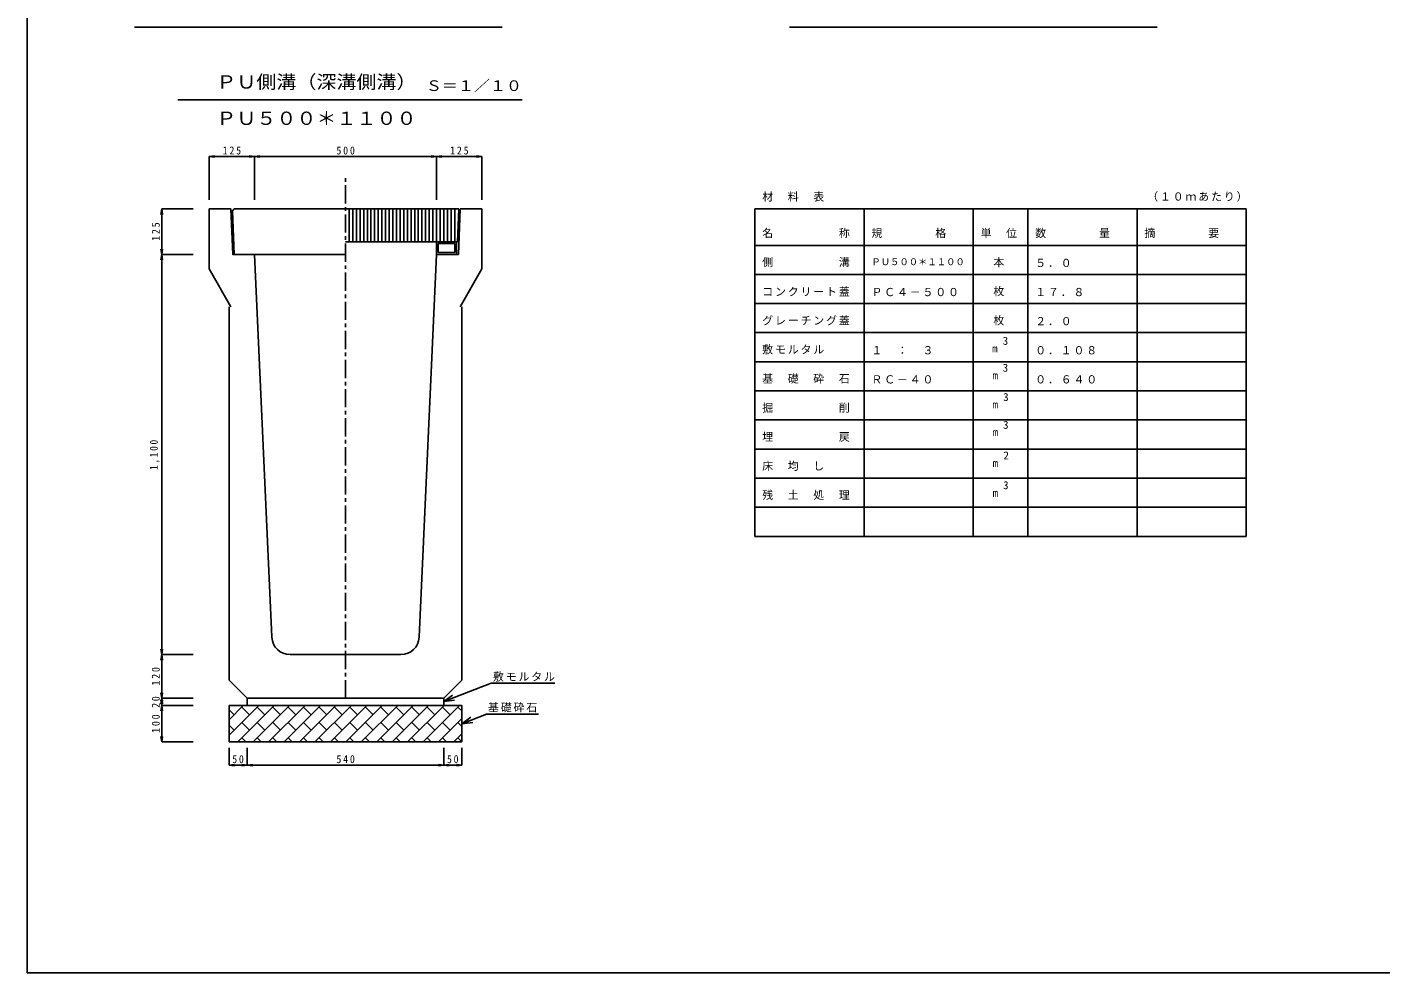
# Model space of a CAD drawing. Units: millimetres, scale not verified. Extents: x -4010 to 3990, y -2662 to 2838.
# Drawn here: x -4010 to -290, y -2662 to -62 of the extents above; entities that cross this region are included whole.
import ezdxf
from ezdxf.enums import TextEntityAlignment as Align

# ---------------------------------------------------------------- set-up
doc = ezdxf.new("R2010")
doc.units = ezdxf.units.MM
doc.header["$LTSCALE"] = 10
doc.linetypes.add('CHAIN1', pattern=[8, 5, -1, 1, -1])
doc.layers.add('0-0', color=7, linetype='Continuous')
doc.styles.add('ＭＳ ゴシック', font='')
doc.styles.get('ＭＳ ゴシック').set_extended_font_data('MS Gothic')

msp = doc.modelspace()

# ---------------------------------------------------------------- linework, layer by layer
at = {"layer": '0-0', "color": 2}
for p, q in [((-4010.17, 2838.48), (-4010.17, -2661.53)), ((-4010.17, -2661.53), (3989.83, -2661.53))]:
    msp.add_line(p, q, dxfattribs=at)
at = {"layer": '0-0'}
for p, q in [((-3715.17, -61.53), (-2705.17, -61.53)), ((-1915.17, -61.53), (-905.17, -61.53)), ((-3596.27, -261.52), (-2650.19, -261.52)), ((-3510.17, -417.09), (-3495.3, -415.13)), ((-3510.17, -417.09), (-3385.17, -417.09)), ((-3510.17, -536.43), (-3510.17, -417.09)), ((-3510.17, -417.09), (-3495.3, -419.05)), ((-3385.17, -417.09), (-3400.05, -415.13)), ((-3385.17, -417.09), (-3400.05, -419.05)), ((-3385.17, -417.09), (-3370.3, -415.13)), ((-3385.17, -536.43), (-3385.17, -417.09)), ((-3385.17, -417.09), (-2885.17, -417.09)), ((-3385.17, -417.09), (-3370.3, -419.05)), ((-2885.17, -417.09), (-2900.04, -415.13)), ((-2885.17, -417.09), (-2900.04, -419.05)), ((-2885.17, -417.09), (-2870.3, -415.13)), ((-2885.17, -536.43), (-2885.17, -417.09)), ((-2885.17, -417.09), (-2760.17, -417.09)), ((-2885.17, -417.09), (-2870.3, -419.05)), ((-2760.17, -417.09), (-2775.04, -415.13)), ((-2760.17, -417.09), (-2775.04, -419.05)), ((-2760.17, -536.43), (-2760.17, -417.09)), ((-3640.3, -561.52), (-3642.26, -576.4)), ((-3640.3, -561.52), (-3640.3, -686.53)), ((-3554.04, -561.52), (-3640.3, -561.52)), ((-3640.3, -561.52), (-3638.34, -576.4)), ((-3450.17, -561.52), (-3510.17, -561.52)), ((-3441.17, -561.53), (-3445.97, -566.52)), ((-3441.17, -686.53), (-3445.97, -566.52)), ((-3441.17, -561.53), (-2824.17, -561.53)), ((-3125.17, -561.53), (-3125.17, -651.53)), ((-3115.17, -561.53), (-3115.17, -651.53)), ((-3105.17, -561.53), (-3105.17, -651.53)), ((-3095.17, -561.53), (-3095.17, -651.53)), ((-3085.17, -561.53), (-3085.17, -651.53)), ((-3075.17, -561.53), (-3075.17, -651.53)), ((-3065.17, -561.53), (-3065.17, -651.53)), ((-3055.17, -561.53), (-3055.17, -651.53)), ((-3045.17, -561.53), (-3045.17, -651.53)), ((-3035.17, -561.53), (-3035.17, -651.53)), ((-3025.17, -561.53), (-3025.17, -651.53)), ((-3015.17, -561.53), (-3015.17, -651.53)), ((-3005.17, -561.53), (-3005.17, -651.53)), ((-2995.17, -561.53), (-2995.17, -651.53)), ((-2985.17, -561.53), (-2985.17, -651.53)), ((-2975.17, -561.53), (-2975.17, -651.53)), ((-2965.17, -561.53), (-2965.17, -651.53)), ((-2955.17, -561.53), (-2955.17, -651.53)), ((-2945.17, -561.53), (-2945.17, -651.53)), ((-2935.17, -561.53), (-2935.17, -651.53)), ((-2925.17, -561.53), (-2925.17, -651.53)), ((-2915.17, -561.53), (-2915.17, -651.53)), ((-2905.17, -561.53), (-2905.17, -651.53)), ((-2895.17, -561.53), (-2895.17, -651.53)), ((-2885.17, -561.53), (-2885.17, -651.53)), ((-2875.17, -561.53), (-2875.17, -651.53)), ((-2865.17, -561.53), (-2865.17, -651.53)), ((-2855.17, -561.53), (-2855.17, -651.53)), ((-2845.17, -561.53), (-2845.17, -651.53)), ((-2835.17, -561.53), (-2835.17, -651.53)), ((-2824.17, -561.53), (-2827.77, -651.53)), ((-2820.17, -561.52), (-2760.17, -561.52)), ((-2760.17, -561.52), (-2760.17, -726.52)), ((-2010.17, -561.52), (-660.17, -561.52)), ((-2010.17, -561.52), (-2010.17, -1461.52)), ((-1710.17, -561.52), (-1710.17, -1461.52)), ((-1410.17, -561.52), (-1410.17, -1461.52)), ((-1260.17, -561.52), (-1260.17, -1461.52)), ((-960.17, -561.52), (-960.17, -1461.52)), ((-660.17, -561.52), (-660.17, -1461.52)), ((-3135.17, -651.53), (-2827.77, -651.53)), ((-2885.17, -686.53), (-2885.17, -651.53)), ((-2880.17, -656.52), (-2835.17, -656.52)), ((-2880.17, -681.53), (-2880.17, -656.52)), ((-2835.17, -681.53), (-2835.17, -656.52)), ((-2830.17, -686.53), (-2830.17, -651.53)), ((-2010.17, -661.52), (-660.17, -661.52)), ((-3640.3, -686.53), (-3642.26, -671.65)), ((-3640.3, -686.53), (-3638.34, -671.65)), ((-3640.3, -686.53), (-3638.34, -701.4)), ((-3640.3, -686.53), (-3640.3, -1786.53)), ((-3135.17, -686.53), (-3441.17, -686.53)), ((-3385.17, -686.53), (-3337.34, -1738.8)), ((-2933, -1738.8), (-2885.17, -686.53)), ((-2835.17, -681.53), (-2880.17, -681.53)), ((-2760.17, -726.52), (-2820.17, -830.45)), ((-2010.17, -741.52), (-660.17, -741.52)), ((-3455.17, -1856.53), (-3455.17, -830.45)), ((-2815.17, -1856.53), (-2815.17, -830.45)), ((-2010.17, -821.52), (-660.17, -821.52)), ((-2010.17, -901.52), (-660.17, -901.52)), ((-2010.17, -981.52), (-660.17, -981.52)), ((-2010.17, -1061.52), (-660.17, -1061.52)), ((-2010.17, -1141.52), (-660.17, -1141.52)), ((-2010.17, -1221.52), (-660.17, -1221.52)), ((-2010.17, -1301.52), (-660.17, -1301.52)), ((-2010.17, -1381.52), (-660.17, -1381.52)), ((-2010.17, -1461.52), (-660.17, -1461.52)), ((-1915.17, -1461.53), (-905.17, -1461.53)), ((-3640.3, -1786.53), (-3642.26, -1771.65)), ((-3640.3, -1786.53), (-3638.34, -1771.65)), ((-3640.3, -1786.53), (-3642.26, -1801.4)), ((-3640.3, -1786.53), (-3640.3, -1906.53)), ((-3554.04, -1786.53), (-3640.3, -1786.53)), ((-3640.3, -1786.53), (-3638.34, -1801.4)), ((-2982.95, -1786.53), (-3287.39, -1786.53)), ((-3455.17, -1856.53), (-3405.17, -1906.53)), ((-2815.17, -1856.53), (-2865.17, -1906.53)), ((-3640.3, -1906.53), (-3642.26, -1891.65)), ((-3640.3, -1906.53), (-3638.34, -1891.65)), ((-2865.17, -1915.47), (-2735.27, -1864.56)), ((-2735.27, -1864.56), (-2560.09, -1864.56)), ((-3640.3, -1906.53), (-3642.26, -1921.4)), ((-3640.3, -1926.53), (-3642.26, -1911.65)), ((-3640.3, -1926.53), (-3642.26, -1941.4)), ((-3554.04, -1906.53), (-3640.3, -1906.53)), ((-3640.3, -1906.53), (-3638.34, -1921.4)), ((-3640.3, -1906.53), (-3640.3, -1926.53)), ((-3640.3, -1926.53), (-3638.34, -1911.65)), ((-3554.04, -1926.53), (-3640.3, -1926.53)), ((-3640.3, -1926.53), (-3638.34, -1941.4)), ((-3640.3, -1926.53), (-3640.3, -2026.52)), ((-3455.17, -1926.53), (-3455.17, -2026.52)), ((-2815.17, -1926.53), (-3455.17, -1926.53)), ((-3455.17, -2008.04), (-3373.66, -1926.53)), ((-3455.17, -1965.61), (-3416.08, -1926.53)), ((-3431.23, -2026.52), (-3331.23, -1926.53)), ((-3398.9, -1951.77), (-3420.11, -1930.55)), ((-2865.17, -1906.53), (-3405.17, -1906.53)), ((-3405.17, -1906.53), (-3405.17, -1926.53)), ((-3388.8, -2026.52), (-3288.8, -1926.53)), ((-3356.47, -1951.77), (-3377.69, -1930.55)), ((-3346.38, -2026.52), (-3246.38, -1926.53)), ((-3314.05, -1951.77), (-3335.26, -1930.55)), ((-3303.95, -2026.52), (-3203.95, -1926.53)), ((-3271.62, -1951.77), (-3292.83, -1930.55)), ((-3261.53, -2026.52), (-3161.53, -1926.53)), ((-3229.19, -1951.77), (-3250.41, -1930.55)), ((-3219.1, -2026.52), (-3119.1, -1926.53)), ((-3186.77, -1951.77), (-3207.98, -1930.55)), ((-3176.67, -2026.52), (-3076.67, -1926.53)), ((-3144.34, -1951.77), (-3165.55, -1930.55)), ((-3134.25, -2026.52), (-3034.25, -1926.53)), ((-3101.91, -1951.77), (-3123.13, -1930.55)), ((-3091.82, -2026.52), (-2991.82, -1926.53)), ((-3059.49, -1951.77), (-3080.7, -1930.55)), ((-3049.39, -2026.52), (-2949.39, -1926.53)), ((-3017.06, -1951.77), (-3038.27, -1930.55)), ((-3006.97, -2026.52), (-2906.97, -1926.53)), ((-2974.63, -1951.77), (-2995.85, -1930.55)), ((-2964.54, -2026.52), (-2864.54, -1926.53)), ((-2932.21, -1951.77), (-2953.42, -1930.55)), ((-2922.11, -2026.52), (-2822.11, -1926.53)), ((-2889.78, -1951.77), (-2910.99, -1930.55)), ((-2847.36, -1951.77), (-2868.57, -1930.55)), ((-2865.17, -1915.47), (-2841.03, -1897.67)), ((-2865.17, -1906.53), (-2865.17, -1926.53)), ((-2865.17, -1915.47), (-2835.36, -1912.13)), ((-2815.17, -1941.52), (-2826.14, -1930.55)), ((-2815.17, -1926.53), (-2815.17, -2026.52)), ((-3441.32, -1951.77), (-3455.17, -1937.92)), ((-2879.69, -2026.52), (-2815.17, -1962.01)), ((-2815.17, -1976.44), (-2747.86, -1950.15)), ((-2815.17, -1976.44), (-2791.01, -1958.67)), ((-2747.86, -1950.15), (-2604.83, -1950.15)), ((-3441.33, -1994.19), (-3455.17, -1980.34)), ((-3398.9, -1994.19), (-3420.11, -1972.98)), ((-3356.47, -1994.19), (-3377.69, -1972.98)), ((-3314.05, -1994.19), (-3335.26, -1972.98)), ((-3271.62, -1994.19), (-3292.83, -1972.98)), ((-3229.19, -1994.19), (-3250.41, -1972.98)), ((-3186.77, -1994.19), (-3207.98, -1972.98)), ((-3144.34, -1994.19), (-3165.55, -1972.98)), ((-3101.91, -1994.19), (-3123.13, -1972.98)), ((-3059.49, -1994.19), (-3080.7, -1972.98)), ((-3017.06, -1994.19), (-3038.27, -1972.98)), ((-2974.63, -1994.19), (-2995.85, -1972.98)), ((-2932.21, -1994.19), (-2953.42, -1972.98)), ((-2889.78, -1994.19), (-2910.99, -1972.98)), ((-2847.36, -1994.19), (-2868.57, -1972.98)), ((-2837.26, -2026.52), (-2815.17, -2004.44)), ((-2815.17, -1983.95), (-2826.14, -1972.98)), ((-2815.17, -1976.44), (-2785.36, -1973.13)), ((-3640.3, -2026.52), (-3642.26, -2011.65)), ((-3640.3, -2026.52), (-3638.34, -2011.65)), ((-3554.04, -2026.52), (-3640.3, -2026.52)), ((-3451.42, -2026.52), (-3455.17, -2022.77)), ((-2815.17, -2026.52), (-3455.17, -2026.52)), ((-3455.17, -2043.05), (-3455.17, -2090.12)), ((-3408.99, -2026.53), (-3420.11, -2015.41)), ((-3405.17, -2043.05), (-3405.17, -2090.12)), ((-3366.57, -2026.53), (-3377.69, -2015.41)), ((-3324.14, -2026.52), (-3335.26, -2015.41)), ((-3281.71, -2026.53), (-3292.83, -2015.41)), ((-3239.29, -2026.53), (-3250.41, -2015.41)), ((-3196.86, -2026.53), (-3207.98, -2015.41)), ((-3154.43, -2026.52), (-3165.55, -2015.41)), ((-3112.01, -2026.53), (-3123.13, -2015.41)), ((-3069.58, -2026.53), (-3080.7, -2015.41)), ((-3027.15, -2026.52), (-3038.27, -2015.41)), ((-2984.73, -2026.53), (-2995.85, -2015.41)), ((-2942.3, -2026.52), (-2953.42, -2015.41)), ((-2899.88, -2026.53), (-2910.99, -2015.41)), ((-2857.45, -2026.52), (-2868.57, -2015.41)), ((-2865.17, -2043.05), (-2865.17, -2090.12)), ((-2815.17, -2026.37), (-2826.14, -2015.41)), ((-2815.17, -2043.05), (-2815.17, -2090.12)), ((-3455.17, -2090.12), (-3440.3, -2088.16)), ((-3455.17, -2090.12), (-3405.17, -2090.12)), ((-3455.17, -2090.12), (-3440.3, -2092.08)), ((-3405.17, -2090.12), (-3420.04, -2088.16)), ((-3405.17, -2090.12), (-3420.04, -2092.08)), ((-3405.17, -2090.12), (-3390.3, -2088.16)), ((-3405.17, -2090.12), (-2865.17, -2090.12)), ((-3405.17, -2090.12), (-3390.3, -2092.08)), ((-2865.17, -2090.12), (-2880.04, -2088.16)), ((-2865.17, -2090.12), (-2880.04, -2092.08)), ((-2865.17, -2090.12), (-2850.3, -2088.16)), ((-2865.17, -2090.12), (-2815.17, -2090.12)), ((-2865.17, -2090.12), (-2850.3, -2092.08)), ((-2815.17, -2090.12), (-2830.04, -2088.16)), ((-2815.17, -2090.12), (-2830.04, -2092.08))]:
    msp.add_line(p, q, dxfattribs=at)
at = {"layer": '0-0', "linetype": 'CHAIN1'}
msp.add_line((-3135.17, -1906.53), (-3135.17, -470.55), dxfattribs=at)
at = {"layer": '0-0'}
for points in [[(-3510.17, -561.52), (-3510.17, -726.52), (-3450.17, -830.45)], [(-3450.17, -561.52), (-3445.17, -686.53), (-3385.17, -686.53)], [(-2820.17, -561.52), (-2825.17, -686.53), (-2885.17, -686.53)], [(-3554.04, -686.53), (-3640.3, -686.53), (-3642.26, -701.4)]]:
    msp.add_lwpolyline(points, dxfattribs=at)
for centre, start, end in [((-3287.39, -1736.53), 182.60254, 270), ((-2982.95, -1736.53), 270, 357.39746)]:
    msp.add_arc(centre, 50, start, end, dxfattribs=at)

# ---------------------------------------------------------------- texts
at = {"layer": '0-0', "color": 3, "style": 'ＭＳ ゴシック', "width": 1.1}
for s, p in [('ＰＵ側溝（深溝側溝）', (-3490.17, -241.52)), ('ＰＵ５００＊１１００', (-3490.17, -341.52))]:
    msp.add_text(s, height=36.66, dxfattribs=at).set_placement(p, align=Align.BOTTOM_LEFT)
at = {"layer": '0-0', "style": 'ＭＳ ゴシック', "width": 1.1}
msp.add_text('Ｓ＝１／１０', height=29.33, dxfattribs=at).set_placement((-2914.35, -246.04), align=Align.BOTTOM_LEFT)
at = {"layer": '0-0', "color": 4, "style": 'ＭＳ ゴシック'}
msp.add_text('ＰＵ５００＊１１００', height=18.33, dxfattribs=at).set_placement((-1690.17, -721.52), align=Align.BOTTOM_LEFT)
at = {"layer": '0-0', "style": 'ＭＳ ゴシック'}
for s, p in [('3', (-1329.32, -941.52)), ('m', (-1358.32, -962.52)), ('3', (-1329.32, -1015.52)), ('m', (-1357.32, -1036.52)), ('3', (-1328.02, -1096.02)), ('m', (-1357.32, -1116.52)), ('3', (-1328.32, -1172.42)), ('m', (-1357.32, -1192.53)), ('m', (-1357.22, -1277.52)), ('2', (-1327.32, -1256.52)), ('m', (-1357.02, -1359.52)), ('3', (-1328.32, -1338.52))]:
    msp.add_text(s, height=21.99, dxfattribs=at).set_placement(p, align=Align.BOTTOM_LEFT)
at = {"layer": '0-0', "char_height": 21.99, "attachment_point": 7, "style": 'ＭＳ ゴシック'}
for s, insert in [('\\T1.38;\\W0.9;125', (-3472.67, -412.09)), ('\\T1.38;\\W0.9;500', (-3160.17, -412.09)), ('\\T1.38;\\W0.9;125', (-2847.67, -412.09)), ('\\T1.17;材\u3000料\u3000表', (-1990.17, -541.52)), ('\\T1.17;（１０ｍあたり）', (-932.39, -541.52)), ('\\T1.17;名\u3000\u3000\u3000\u3000\u3000称', (-1990.17, -641.52)), ('\\T1.17;規\u3000\u3000\u3000\u3000格', (-1690.17, -641.52)), ('\\T1.17;単\u3000位', (-1390.17, -641.52)), ('\\T1.17;数\u3000\u3000\u3000\u3000量', (-1240.17, -641.52)), ('\\T1.17;摘\u3000\u3000\u3000\u3000要', (-940.17, -641.52)), ('\\T1.17;側\u3000\u3000\u3000\u3000\u3000溝', (-1990.17, -721.52)), ('\\T1.17;\u3000本', (-1390.17, -721.52)), ('\\T1.17;５．０', (-1240.17, -721.52)), ('\\T1.17;コンクリート蓋', (-1990.17, -801.52)), ('\\T1.17;ＰＣ４－５００', (-1690.17, -801.52)), ('\\T1.17;\u3000枚', (-1390.17, -801.52)), ('\\T1.17;１７．８', (-1240.17, -801.52)), ('\\T1.17;グレーチング蓋', (-1990.17, -881.52)), ('\\T1.17;\u3000枚', (-1390.17, -881.52)), ('\\T1.17;２．０', (-1240.17, -881.52)), ('\\T1.17;敷モルタル', (-1990.17, -961.52)), ('\\T1.17;１\u3000：\u3000３', (-1690.17, -961.52)), ('\\T1.17;０．１０８', (-1240.17, -961.52)), ('\\T1.17;基\u3000礎\u3000砕\u3000石', (-1990.17, -1041.52)), ('\\T1.17;ＲＣ－４０', (-1690.17, -1041.52)), ('\\T1.17;０．６４０', (-1240.17, -1041.52)), ('\\T1.17;掘\u3000\u3000\u3000\u3000\u3000削', (-1990.17, -1121.52)), ('\\T1.17;埋\u3000\u3000\u3000\u3000\u3000戻', (-1990.17, -1201.52)), ('\\T1.17;床\u3000均\u3000し', (-1990.17, -1281.52)), ('\\T1.17;残\u3000土\u3000処\u3000理', (-1990.17, -1361.52)), ('\\T1.17;敷モルタル', (-2730.04, -1861)), ('\\T1.17;基礎砕石', (-2743.69, -1945.19)), ('\\T1.36;\\W0.9;50', (-3446.42, -2085.12)), ('\\T1.38;\\W0.9;540', (-3160.17, -2085.12)), ('\\T1.36;\\W0.9;50', (-2856.42, -2085.12))]:
    msp.add_mtext(s, dxfattribs=dict(at, insert=insert))
at = {"layer": '0-0', "char_height": 21.99, "attachment_point": 7, "rotation": 90, "style": 'ＭＳ ゴシック'}
for s, insert in [('\\T1.38;\\W0.9;125', (-3645.3, -649.03)), ('\\T1.38;\\W0.85;1,100', (-3645.3, -1279.03)), ('\\T1.38;\\W0.9;120', (-3645.3, -1871.53)), ('\\T1.36;\\W0.9;20', (-3645.3, -1932.78)), ('\\T1.38;\\W0.9;100', (-3645.3, -2001.53))]:
    msp.add_mtext(s, dxfattribs=dict(at, insert=insert))

doc.saveas('drawing.dxf')
